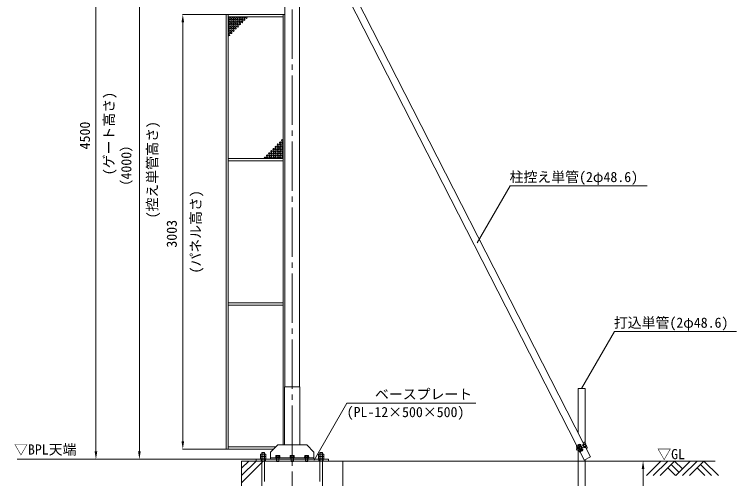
# Model space of a CAD drawing. Units: millimetres, scale not verified. Extents: x -69980 to -49855, y -14438 to 14438.
# Drawn here: x -57700 to -52710, y 3591 to 6798 of the extents above; entities that cross this region are included whole.
import ezdxf
from ezdxf.enums import TextEntityAlignment as Align

# ---------------------------------------------------------------- set-up
doc = ezdxf.new("R2010")
doc.units = ezdxf.units.MM
doc.header["$LTSCALE"] = 38
doc.linetypes.add('CHAIN2', pattern=[12, 9, -1, 1, -1])
doc.linetypes.add('DASHED1', pattern=[1.8, 1.2, -0.6])
for name, color, linetype, lineweight in [('0-2_ACCG-3018', 7, 'Continuous', 18), ('0-5_ﾍﾞｰｽﾗｲﾝ', 5, 'Continuous', 18), ('0-6_ﾎﾞﾙﾄ類', 2, 'Continuous', 18), ('0-9_基礎工事用PCA小', 7, 'Continuous', 18), ('0-B_寸法', 3, 'Continuous', 18), ('0-D_単管', 7, 'Continuous', 18), ('0-E_単管ｸﾗﾝﾌﾟ', 7, 'Continuous', 18), ('1-2_通芯', 1, 'CHAIN2', 18), ('1-5_標準ﾊﾟﾈﾙ', 7, 'Continuous', 18), ('1-6_標準柱', 7, 'Continuous', 18), ('1-7_文字', 7, 'Continuous', 18)]:
    doc.layers.add(name, color=color, linetype=linetype, lineweight=lineweight)
doc.styles.add('ＭＳ ゴシック', font='')
doc.styles.get('ＭＳ ゴシック').set_extended_font_data('MS Gothic')

msp = doc.modelspace()

# ---------------------------------------------------------------- linework, layer by layer
at = {"layer": '0-2_ACCG-3018'}
for centre in [(-56216.95, 6775.6), (-56216.95, 6760.6), (-56216.95, 6745.6), (-56201.95, 6775.6), (-56201.95, 6760.6), (-56201.95, 6745.6), (-56186.95, 6775.6), (-56186.95, 6760.6), (-56186.95, 6745.6), (-56171.95, 6775.6), (-56171.95, 6760.6), (-56171.95, 6745.6), (-56156.95, 6775.6), (-56156.95, 6760.6), (-56156.95, 6745.6), (-56141.95, 6775.6), (-56141.95, 6760.6), (-56141.95, 6745.6), (-56126.95, 6775.6), (-56126.95, 6760.6), (-56126.95, 6745.6), (-56111.95, 6775.6), (-56111.95, 6760.6), (-56096.95, 6775.6), (-56216.95, 6730.6), (-56216.95, 6715.6), (-56216.95, 6700.6), (-56216.95, 6685.6), (-56201.95, 6730.6), (-56201.95, 6715.6), (-56201.95, 6700.6), (-56201.95, 6685.6), (-56186.95, 6730.6), (-56186.95, 6715.6), (-56186.95, 6700.6), (-56186.95, 6685.6), (-56171.95, 6730.6), (-56171.95, 6715.6), (-56171.95, 6700.6), (-56156.95, 6730.6), (-56156.95, 6715.6), (-56141.95, 6730.6), (-56216.95, 6670.6), (-56216.95, 6655.6), (-56201.95, 6670.6), (-55878.45, 5897.6), (-55863.45, 5912.6), (-55863.45, 5897.6), (-55848.45, 5927.6), (-55848.45, 5912.6), (-55848.45, 5897.6), (-55938.45, 5837.6), (-55923.45, 5852.6), (-55923.45, 5837.6), (-55908.45, 5867.6), (-55908.45, 5852.6), (-55908.45, 5837.6), (-55893.45, 5882.6), (-55893.45, 5867.6), (-55893.45, 5852.6), (-55893.45, 5837.6), (-55878.45, 5882.6), (-55878.45, 5867.6), (-55878.45, 5852.6), (-55878.45, 5837.6), (-55863.45, 5882.6), (-55863.45, 5867.6), (-55863.45, 5852.6), (-55863.45, 5837.6), (-55848.45, 5882.6), (-55848.45, 5867.6), (-55848.45, 5852.6), (-55848.45, 5837.6), (-55968.45, 5807.6), (-55953.45, 5822.6), (-55953.45, 5807.6), (-55938.45, 5822.6), (-55938.45, 5807.6), (-55923.45, 5822.6), (-55923.45, 5807.6), (-55908.45, 5822.6), (-55908.45, 5807.6), (-55893.45, 5822.6), (-55893.45, 5807.6), (-55878.45, 5822.6), (-55878.45, 5807.6), (-55863.45, 5822.6), (-55863.45, 5807.6), (-55848.45, 5822.6), (-55848.45, 5807.6)]:
    msp.add_circle(centre, 5, dxfattribs=at)
at = {"layer": '0-5_ﾍﾞｰｽﾗｲﾝ'}
for p, q in [((-56030.2, 3724.5), (-57681.25, 3724.5)), ((-55430.2, 3712.5), (-52857.88, 3712.5))]:
    msp.add_line(p, q, dxfattribs=at)
at = {"layer": '0-6_ﾎﾞﾙﾄ類'}
for p, q in [((-55989.72, 3744.53), (-55989.72, 3759.1)), ((-55970.68, 3744.53), (-55970.68, 3759.1)), ((-55892.02, 3751.5), (-55893.88, 3750.45)), ((-55893.88, 3750.45), (-55893.88, 3741.7)), ((-55892.02, 3751.5), (-55868.38, 3751.5)), ((-55887.03, 3750.45), (-55887.03, 3741.7)), ((-55873.38, 3750.45), (-55873.38, 3741.7)), ((-55868.38, 3751.5), (-55866.53, 3750.45)), ((-55866.53, 3750.45), (-55866.53, 3741.7)), ((-55792.03, 3751.5), (-55793.88, 3750.45)), ((-55793.88, 3750.45), (-55793.88, 3741.7)), ((-55792.03, 3751.5), (-55768.38, 3751.5)), ((-55787.03, 3750.45), (-55787.03, 3741.7)), ((-55773.38, 3750.45), (-55773.38, 3741.7)), ((-55768.38, 3751.5), (-55766.53, 3750.45)), ((-55766.53, 3750.45), (-55766.53, 3741.7)), ((-55692.03, 3751.5), (-55693.88, 3750.45)), ((-55693.88, 3750.45), (-55693.88, 3741.7)), ((-55692.03, 3751.5), (-55668.38, 3751.5)), ((-55687.03, 3750.45), (-55687.03, 3741.7)), ((-55673.38, 3750.45), (-55673.38, 3741.7)), ((-55668.38, 3751.5), (-55666.53, 3750.45)), ((-55666.53, 3750.45), (-55666.53, 3741.7)), ((-55589.72, 3744.53), (-55589.72, 3759.1)), ((-55570.68, 3744.53), (-55570.68, 3759.1)), ((-55989.72, 3741.67), (-55989.72, 3727.1)), ((-55970.68, 3741.67), (-55970.68, 3727.1)), ((-55893.88, 3741.7), (-55866.53, 3741.7)), ((-55891.45, 3741.5), (-55868.95, 3741.5)), ((-55888.2, 3712.5), (-55888.2, 3734.5)), ((-55888.2, 3712.5), (-55886.97, 3709.7)), ((-55886.97, 3709.7), (-55886.97, 3734.5)), ((-55881.4, 3738.5), (-55880.32, 3734.5)), ((-55880.07, 3738.5), (-55879, 3734.5)), ((-55872.2, 3712.5), (-55872.2, 3734.5)), ((-55793.88, 3741.7), (-55766.53, 3741.7)), ((-55791.45, 3741.5), (-55768.95, 3741.5)), ((-55788.2, 3712.5), (-55788.2, 3734.5)), ((-55788.2, 3712.5), (-55786.97, 3709.7)), ((-55786.97, 3709.7), (-55786.97, 3734.5)), ((-55781.4, 3738.5), (-55780.32, 3734.5)), ((-55780.07, 3738.5), (-55779, 3734.5)), ((-55772.2, 3712.5), (-55772.2, 3734.5)), ((-55693.88, 3741.7), (-55666.53, 3741.7)), ((-55691.45, 3741.5), (-55668.95, 3741.5)), ((-55688.2, 3712.5), (-55688.2, 3734.5)), ((-55688.2, 3712.5), (-55686.97, 3709.7)), ((-55686.97, 3709.7), (-55686.97, 3734.5)), ((-55681.4, 3738.5), (-55680.33, 3734.5)), ((-55680.08, 3738.5), (-55679, 3734.5)), ((-55672.2, 3712.5), (-55672.2, 3734.5)), ((-55589.72, 3741.67), (-55589.72, 3727.1)), ((-55570.68, 3741.67), (-55570.68, 3727.1))]:
    msp.add_line(p, q, dxfattribs=at)
for points in [[(-55998.67, 3744.53), (-55998.67, 3759.1), (-55961.72, 3759.1), (-55961.72, 3744.53), (-55964.2, 3743.1), (-55996.2, 3743.1)], [(-55998.67, 3741.67), (-55998.67, 3727.1), (-55961.72, 3727.1), (-55961.72, 3741.67), (-55964.2, 3743.1), (-55996.2, 3743.1)], [(-55598.68, 3744.53), (-55598.68, 3759.1), (-55561.73, 3759.1), (-55561.73, 3744.53), (-55564.2, 3743.1), (-55596.2, 3743.1)], [(-55598.68, 3741.67), (-55598.68, 3727.1), (-55561.73, 3727.1), (-55561.73, 3741.67), (-55564.2, 3743.1), (-55596.2, 3743.1)], [(-55998.2, 3727.1), (-55962.2, 3727.1), (-55962.2, 3724.5), (-55998.2, 3724.5)], [(-55866.2, 3741.5), (-55866.2, 3738.5), (-55894.2, 3738.5), (-55894.2, 3741.5)], [(-55894.2, 3738.5), (-55866.2, 3738.5), (-55866.2, 3734.5), (-55894.2, 3734.5)], [(-55766.2, 3741.5), (-55766.2, 3738.5), (-55794.2, 3738.5), (-55794.2, 3741.5)], [(-55794.2, 3738.5), (-55766.2, 3738.5), (-55766.2, 3734.5), (-55794.2, 3734.5)], [(-55666.2, 3741.5), (-55666.2, 3738.5), (-55694.2, 3738.5), (-55694.2, 3741.5)], [(-55694.2, 3738.5), (-55666.2, 3738.5), (-55666.2, 3734.5), (-55694.2, 3734.5)], [(-55598.2, 3727.1), (-55562.2, 3727.1), (-55562.2, 3724.5), (-55598.2, 3724.5)]]:
    msp.add_lwpolyline(points, close=True, dxfattribs=at)
for points in [[(-55888.2, 3712.5), (-55872.2, 3712.5), (-55873.42, 3709.7)], [(-55886.97, 3709.7), (-55873.42, 3709.7), (-55873.42, 3734.5)], [(-55788.2, 3712.5), (-55772.2, 3712.5), (-55773.43, 3709.7)], [(-55786.97, 3709.7), (-55773.43, 3709.7), (-55773.43, 3734.5)], [(-55688.2, 3712.5), (-55672.2, 3712.5), (-55673.43, 3709.7)], [(-55686.97, 3709.7), (-55673.43, 3709.7), (-55673.43, 3734.5)]]:
    msp.add_lwpolyline(points, dxfattribs=at)
for centre, radius, start, end in [((-55994.2, 3752.28), 8.95, 240, 300), ((-55994.2, 3733.93), 8.95, 60, 120), ((-55980.2, 3775.55), 32.45, 252.932, 287.068), ((-55980.2, 3710.65), 32.45, 72.932, 107.068), ((-55966.2, 3752.28), 8.95, 239.975, 300.025), ((-55966.2, 3733.93), 8.95, 59.975, 120.025), ((-55890.45, 3745.45), 6.05, 55.616, 124.384), ((-55880.2, 3728.88), 22.62, 72.412, 107.588), ((-55869.95, 3745.45), 6.05, 55.616, 124.384), ((-55790.45, 3745.45), 6.05, 55.616, 124.384), ((-55780.2, 3728.88), 22.62, 72.412, 107.588), ((-55769.95, 3745.45), 6.05, 55.616, 124.384), ((-55690.45, 3745.45), 6.05, 55.616, 124.384), ((-55680.2, 3728.88), 22.62, 72.412, 107.588), ((-55669.95, 3745.45), 6.05, 55.616, 124.384), ((-55594.2, 3752.28), 8.95, 240, 300), ((-55594.2, 3733.93), 8.95, 60, 120), ((-55580.2, 3775.55), 32.45, 252.932, 287.068), ((-55580.2, 3710.65), 32.45, 72.932, 107.068), ((-55566.2, 3752.28), 8.95, 239.975, 300.025), ((-55566.2, 3733.93), 8.95, 59.975, 120.025), ((-55891.45, 3741.7), 0.2, 180, 270), ((-55868.95, 3741.7), 0.2, 270, 0), ((-55791.45, 3741.7), 0.2, 180, 270), ((-55768.95, 3741.7), 0.2, 270, 0), ((-55691.45, 3741.7), 0.2, 180, 270), ((-55668.95, 3741.7), 0.2, 270, 0)]:
    msp.add_arc(centre, radius, start, end, dxfattribs=at)
at = {"layer": '0-9_基礎工事用PCA小'}
for p, q in [((-56130.2, 3562.5), (-55980.2, 3712.5)), ((-56130.2, 3612.5), (-56030.2, 3712.5)), ((-56130.2, 3662.5), (-56080.2, 3712.5)), ((-55989.72, 3712.5), (-55970.68, 3712.5)), ((-55570.68, 3712.5), (-55589.72, 3712.5))]:
    msp.add_line(p, q, dxfattribs=at)
at = {"layer": '0-9_基礎工事用PCA小', "color": 4, "linetype": 'DASHED1', "lineweight": 9}
for p, q in [((-55994.9, 3724.5), (-55994.9, 3712.5)), ((-55965.2, 3724.5), (-55965.2, 3712.5)), ((-55888.2, 3724.5), (-55888.2, 3712.5)), ((-55872.2, 3724.5), (-55872.2, 3712.5)), ((-55688.2, 3724.5), (-55688.2, 3712.5)), ((-55672.2, 3724.5), (-55672.2, 3712.5)), ((-55595.2, 3724.5), (-55595.2, 3712.5)), ((-55565.2, 3724.5), (-55565.2, 3712.5))]:
    msp.add_line(p, q, dxfattribs=at)
at = {"layer": '0-9_基礎工事用PCA小'}
for points in [[(-55989.72, 3195.55), (-55989.72, 3772.5), (-55970.68, 3772.5), (-55970.68, 3570.5)], [(-55989.72, 3710), (-55987.23, 3712.5), (-55987.23, 3772.5), (-55973.17, 3772.5), (-55973.17, 3712.5), (-55970.68, 3710)], [(-55570.68, 3195.55), (-55570.68, 3772.5), (-55589.72, 3772.5), (-55589.72, 3570.5)], [(-55570.68, 3710), (-55573.17, 3712.5), (-55573.17, 3772.5), (-55587.22, 3772.5), (-55587.22, 3712.5), (-55589.72, 3710)]]:
    msp.add_lwpolyline(points, dxfattribs=at)
for points in [[(-56130.2, 2812.5), (-55430.2, 2812.5), (-55430.2, 3712.5), (-56130.2, 3712.5)], [(-56030.2, 3712.5), (-55530.2, 3712.5), (-55530.2, 3724.5), (-56030.2, 3724.5)]]:
    msp.add_lwpolyline(points, close=True, dxfattribs=at)
at = {"layer": '0-B_寸法'}
for p, q in [((-57136.2, 8169.5), (-57136.2, 3779.5)), ((-56836.2, 7669.5), (-56836.2, 3779.5)), ((-56237.2, 6797.1), (-56537.2, 6797.1)), ((-56536.2, 6742.1), (-56536.2, 3849.1)), ((-56237.2, 3794.1), (-56537.2, 3794.1)), ((-56838.2, 3724.5), (-57137.2, 3724.5)), ((-56537.2, 3724.5), (-56837.2, 3724.5)), ((-53754.9, 3712.5), (-53354.9, 3712.5)), ((-53355.9, 3657.5), (-53355.9, 2767.5))]:
    msp.add_line(p, q, dxfattribs=at)
at = {"layer": '0-B_寸法', "color": 91}
for points in [[(-56545.38, 6742.1), (-56536.2, 6797.1), (-56527.03, 6742.1)], [(-56545.38, 3849.1), (-56536.2, 3794.1), (-56527.03, 3849.1)], [(-57145.38, 3779.5), (-57136.2, 3724.5), (-57127.03, 3779.5)], [(-56845.38, 3779.5), (-56836.2, 3724.5), (-56827.03, 3779.5)], [(-53365.07, 3657.5), (-53355.9, 3712.5), (-53346.72, 3657.5)]]:
    msp.add_solid(points, dxfattribs=at)
at = {"layer": '0-D_単管'}
for p, q in [((-53812.97, 3818.47), (-55789.18, 7687.75)), ((-55745.95, 7710), (-53768.65, 3838.58))]:
    msp.add_line(p, q, dxfattribs=at)
for points in [[(-53755.9, 3835.57), (-53755.9, 4212.5), (-53804.5, 4212.5), (-53804.5, 3908.75)], [(-53749, 3800.1), (-53718.9, 3741.15), (-53762.17, 3719.05), (-53791.25, 3775.97)], [(-53804.5, 3790.4), (-53804.5, 2712.5), (-53755.9, 2712.5), (-53755.9, 3722.25)]]:
    msp.add_lwpolyline(points, dxfattribs=at)
at = {"layer": '0-E_単管ｸﾗﾝﾌﾟ'}
for p, q in [((-53815.78, 3816.92), (-53812.75, 3811.05)), ((-53814.6, 3796.47), (-53814.85, 3794.82)), ((-53814.85, 3794.82), (-53811.53, 3788.32)), ((-53807.15, 3800.28), (-53814.6, 3796.47)), ((-53814.6, 3796.47), (-53810.05, 3787.55)), ((-53806, 3799.75), (-53813.3, 3796)), ((-53802.35, 3792.62), (-53809.65, 3788.88)), ((-53801.75, 3808.62), (-53808.28, 3805.3)), ((-53805.7, 3823.18), (-53805.15, 3822.07)), ((-53798.12, 3804.85), (-53803.58, 3802.07)), ((-53793.62, 3795.95), (-53799.03, 3793.18)), ((-53797.05, 3806.55), (-53797.5, 3807.45)), ((-53756.38, 3826.2), (-53797.2, 3805.35)), ((-53788.28, 3811.03), (-53797.05, 3806.55)), ((-53782, 3812), (-53796.6, 3804.55)), ((-53795.75, 3814.93), (-53787.3, 3821.3)), ((-53778.33, 3804.88), (-53792.9, 3797.45)), ((-53751.82, 3817.3), (-53792.6, 3796.47)), ((-53782.83, 3800.35), (-53791.6, 3795.88)), ((-53791.6, 3795.88), (-53791.12, 3794.97)), ((-53791.02, 3816.43), (-53788.28, 3811.03)), ((-53790.4, 3815.2), (-53787.25, 3817.58)), ((-53786.88, 3824.1), (-53786.1, 3822.6)), ((-53784.05, 3792), (-53773.92, 3795.1)), ((-53783.18, 3812.53), (-53782, 3812)), ((-53780.07, 3794.95), (-53782.83, 3800.35)), ((-53780.68, 3796.17), (-53776.92, 3797.32)), ((-53778.62, 3803.62), (-53778.38, 3804.88)), ((-53757.67, 3830.25), (-53772.28, 3823.7)), ((-53772.28, 3823.7), (-53770.97, 3820.77)), ((-53771.4, 3793.82), (-53772.17, 3795.33)), ((-53756.35, 3827.35), (-53770.97, 3820.77)), ((-53764.85, 3842.1), (-53769.3, 3839.82)), ((-53767.3, 3826.05), (-53767.25, 3825.95)), ((-53765.8, 3823.1), (-53765.1, 3821.75)), ((-53764.78, 3808.65), (-53750.9, 3816.65)), ((-53764.78, 3808.65), (-53763.2, 3805.88)), ((-53763.2, 3805.88), (-53749.3, 3813.88)), ((-53761.97, 3828.77), (-53761.78, 3828.4)), ((-53760.58, 3812.83), (-53759.88, 3811.48)), ((-53760.33, 3825.55), (-53759.77, 3824.47)), ((-53741.73, 3807.85), (-53758.1, 3839.93)), ((-53756.38, 3826.2), (-53751.82, 3817.3)), ((-53755.23, 3815.57), (-53754.67, 3814.47)), ((-53755.05, 3826.88), (-53750.5, 3817.97)), ((-53753.03, 3811.28), (-53753.2, 3811.62)), ((-53748.38, 3798.85), (-53743.92, 3801.12)), ((-53810.05, 3787.55), (-53811.53, 3788.32)), ((-53802.6, 3791.38), (-53810.05, 3787.55)), ((-53799.2, 3787.5), (-53792.65, 3790.82)), ((-53794.15, 3774.62), (-53797.15, 3780.5))]:
    msp.add_line(p, q, dxfattribs=at)
for points in [[(-53801.15, 3823.55), (-53796.68, 3825.82), (-53796.35, 3826.85), (-53796.8, 3827.72), (-53797.83, 3828.05), (-53805.38, 3824.2), (-53805.7, 3823.18)], [(-53780.22, 3782.57), (-53775.08, 3785.2), (-53775.53, 3783.85), (-53782.65, 3780.23), (-53783.65, 3780.28)]]:
    msp.add_lwpolyline(points, dxfattribs=at)
for points in [[(-53769.2, 3825.35), (-53769.1, 3825.12), (-53760.17, 3829.67), (-53760.3, 3829.9), (-53761.3, 3830.22), (-53768.88, 3826.35)], [(-53759.35, 3806.07), (-53759.8, 3806.95), (-53759.47, 3807.97), (-53751.9, 3811.82), (-53750.9, 3811.5), (-53750.45, 3810.62), (-53750.77, 3809.6), (-53758.35, 3805.75)]]:
    msp.add_lwpolyline(points, close=True, dxfattribs=at)
for centre, radius, start, end in [((-53762.57, 3837.65), 5, 27.055, 117.055), ((-53775.35, 3747.2), 80.6, 101.478, 120.09), ((-53809.03, 3806.4), 5.58, 133.427, 206.443), ((-53808.03, 3807.42), 6.95, 210.433, 268.243), ((-53813.2, 3810.82), 0.5, 313.427, 27.055), ((-53706.1, 3587.17), 247.97, 109.041, 115.472), ((-53816.23, 3802.65), 8.38, 338.593, 18.489), ((-53801.48, 3810.2), 8.38, 215.622, 255.518), ((-53788.62, 3804.1), 15.1, 187.704, 226.406), ((-53797.78, 3810.4), 5.55, 204.621, 266.518), ((-53788.72, 3790.15), 10.8, 163.681, 194.166), ((-53819.6, 3788.12), 28.25, 13.481, 40.643), ((-53792.15, 3810.15), 6, 127.038, 206.777), ((-53787.82, 3804.45), 10.3, 177.816, 235.692), ((-54266.42, 4602.75), 946.73, 299.714, 301.444), ((-53787.15, 3792.98), 7.12, 155.444, 202.404), ((-53790.42, 3822.28), 4, 27.055, 107.644), ((-53789.25, 3817.32), 2, 127.038, 207.055), ((-53785.8, 3797.75), 6, 207.334, 287.073), ((-53788.5, 3822.9), 2, 307.038, 27.055), ((-53789.68, 3820.77), 4, 307.038, 27.055), ((-53805.55, 3795.3), 28.25, 17.175, 37.59), ((-53805, 3795.57), 28.25, 19.238, 35.523), ((-53778.28, 3795.88), 2, 207.055, 287.073), ((-53775.75, 3793.5), 4, 27.055, 107.073), ((-53773.32, 3793.2), 2, 27.055, 107.073), ((-53774.97, 3792), 4, 306.466, 27.055), ((-53780.15, 3833.5), 12.55, 308.712, 30.261), ((-53774.82, 3811.18), 10.25, 357.826, 56.284), ((-53759.85, 3793.78), 12.55, 88.319, 105.398), ((-53755.95, 3826.43), 4.2, 27.055, 114.193), ((-53759.85, 3793.78), 12.55, 23.849, 79.637), ((-53755.95, 3826.43), 1, 27.055, 114.193), ((-53751.4, 3817.52), 1, 299.918, 27.055), ((-53751.4, 3817.52), 4.2, 299.918, 27.055), ((-53746.2, 3805.58), 5, 297.055, 27.055), ((-53797.32, 3786.45), 6.95, 145.868, 203.678), ((-53807.47, 3780.57), 10.8, 39.944, 70.43), ((-53798.72, 3786.25), 5.58, 207.668, 280.683), ((-53797.6, 3780.28), 0.5, 27.055, 100.683), ((-53826.97, 3848.25), 80.6, 294.021, 312.632)]:
    msp.add_arc(centre, radius, start, end, dxfattribs=at)
at = {"layer": '1-2_通芯'}
msp.add_line((-55780.2, 9112.5), (-55780.2, 2219.05), dxfattribs=at)
at = {"layer": '1-5_標準ﾊﾟﾈﾙ'}
for points in [[(-56236.2, 6797.1), (-56222.95, 6797.1), (-56222.95, 3794.1), (-56236.2, 3794.1)], [(-56222.95, 6797.1), (-55842.45, 6797.1), (-55842.45, 6781.6), (-56222.95, 6781.6)], [(-56222.95, 5801.6), (-55842.45, 5801.6), (-55842.45, 5785.6), (-56222.95, 5785.6)], [(-56222.95, 4805.6), (-55842.45, 4805.6), (-55842.45, 4789.6), (-56222.95, 4789.6)]]:
    msp.add_lwpolyline(points, close=True, dxfattribs=at)
for points in [[(-55830.2, 6797.1), (-55842.45, 6797.1), (-55842.45, 3824.5)], [(-55895.1, 3809.6), (-56222.95, 3809.6), (-56222.95, 3794.1), (-55910.6, 3794.1)]]:
    msp.add_lwpolyline(points, dxfattribs=at)
at = {"layer": '1-6_標準柱'}
for p, q in [((-55830.2, 7674.5), (-55830.2, 4224.5)), ((-55730.2, 4224.5), (-55730.2, 7572.3)), ((-55930.2, 3734.5), (-55630.2, 3734.5))]:
    msp.add_line(p, q, dxfattribs=at)
at = {"layer": '1-6_標準柱', "color": 4, "linetype": 'DASHED1', "lineweight": 9}
for p, q in [((-55890.2, 3734.5), (-55890.2, 3724.5)), ((-55870.2, 3734.5), (-55870.2, 3724.5)), ((-55790.2, 3734.5), (-55790.2, 3724.5)), ((-55770.2, 3734.5), (-55770.2, 3724.5)), ((-55690.2, 3734.5), (-55690.2, 3724.5)), ((-55670.2, 3734.5), (-55670.2, 3724.5))]:
    msp.add_line(p, q, dxfattribs=at)
at = {"layer": '1-6_標準柱'}
for points in [[(-55833.4, 4224.5), (-55727, 4224.5), (-55727, 3824.5), (-55833.4, 3824.5)], [(-55880.2, 3824.5), (-55680.2, 3824.5), (-55630.2, 3774.5), (-55630.2, 3724.5), (-55930.2, 3724.5), (-55930.2, 3774.5)]]:
    msp.add_lwpolyline(points, close=True, dxfattribs=at)
at = {"layer": '1-7_文字'}
for p, q in [((-54501.82, 5218.95), (-54274.25, 5613.12)), ((-54274.25, 5613.12), (-54273.9, 5613.12)), ((-54273.9, 5613.12), (-53326.88, 5613.12)), ((-53780.2, 4212.5), (-53552.62, 4606.65)), ((-53552.62, 4606.65), (-53552.28, 4606.65)), ((-53552.28, 4606.65), (-52709.65, 4606.65)), ((-55629.33, 3718.5), (-55401.78, 4112.65)), ((-55401.78, 4112.65), (-55401.4, 4112.65)), ((-55401.4, 4112.65), (-54511.47, 4112.65)), ((-53232.3, 3712.5), (-53332.55, 3612.28)), ((-53185.05, 3712.5), (-53285.3, 3612.28)), ((-53137.8, 3712.5), (-53238.05, 3612.28)), ((-53137.8, 3712.5), (-53083.8, 3658.5)), ((-53029.8, 3712.5), (-53130.05, 3612.28)), ((-52982.55, 3712.5), (-53082.8, 3612.28)), ((-52935.3, 3712.5), (-53035.55, 3612.28)), ((-52935.3, 3712.5), (-52835.08, 3612.28)), ((-53185.05, 3665.25), (-53132.07, 3612.28)), ((-53161.43, 3688.88), (-53107.42, 3634.88)), ((-52982.55, 3665.25), (-52929.57, 3612.28)), ((-52958.93, 3688.88), (-52882.33, 3612.28))]:
    msp.add_line(p, q, dxfattribs=at)

# ---------------------------------------------------------------- texts
at = {"layer": '0-B_寸法', "style": 'ＭＳ ゴシック'}
for s, p in [('(ゲート高さ)', (-56990.6, 5686.5)), ('4500', (-57156.6, 5865.4)), ('(控え単管高さ)', (-56690.6, 5388.5)), ('（4000）', (-56870.45, 5561.07)), ('(パネル高さ)', (-56390.6, 5007.6)), ('3003', (-56556.6, 5186.5))]:
    msp.add_text(s, height=70.38, rotation=90, dxfattribs=at).set_placement(p, align=Align.BOTTOM_LEFT)
at = {"layer": '1-7_文字', "style": 'ＭＳ ゴシック'}
for s, p in [('柱控え単管(2φ48.6)\u3000', (-54278, 5618.52)), ('打込単管(2φ48.6)', (-53557.68, 4612.05)), ('\u3000\u3000ベースプレート\u3000\u3000', (-55400.4, 4118.05)), ('(PL-12×500×500)', (-55404.1, 3994.58)), ('▽BPL天端', (-57702.38, 3735.9)), ('▽GL', (-53257.82, 3703.9))]:
    msp.add_text(s, height=70.38, dxfattribs=at).set_placement(p, align=Align.BOTTOM_LEFT)

doc.saveas('drawing.dxf')
